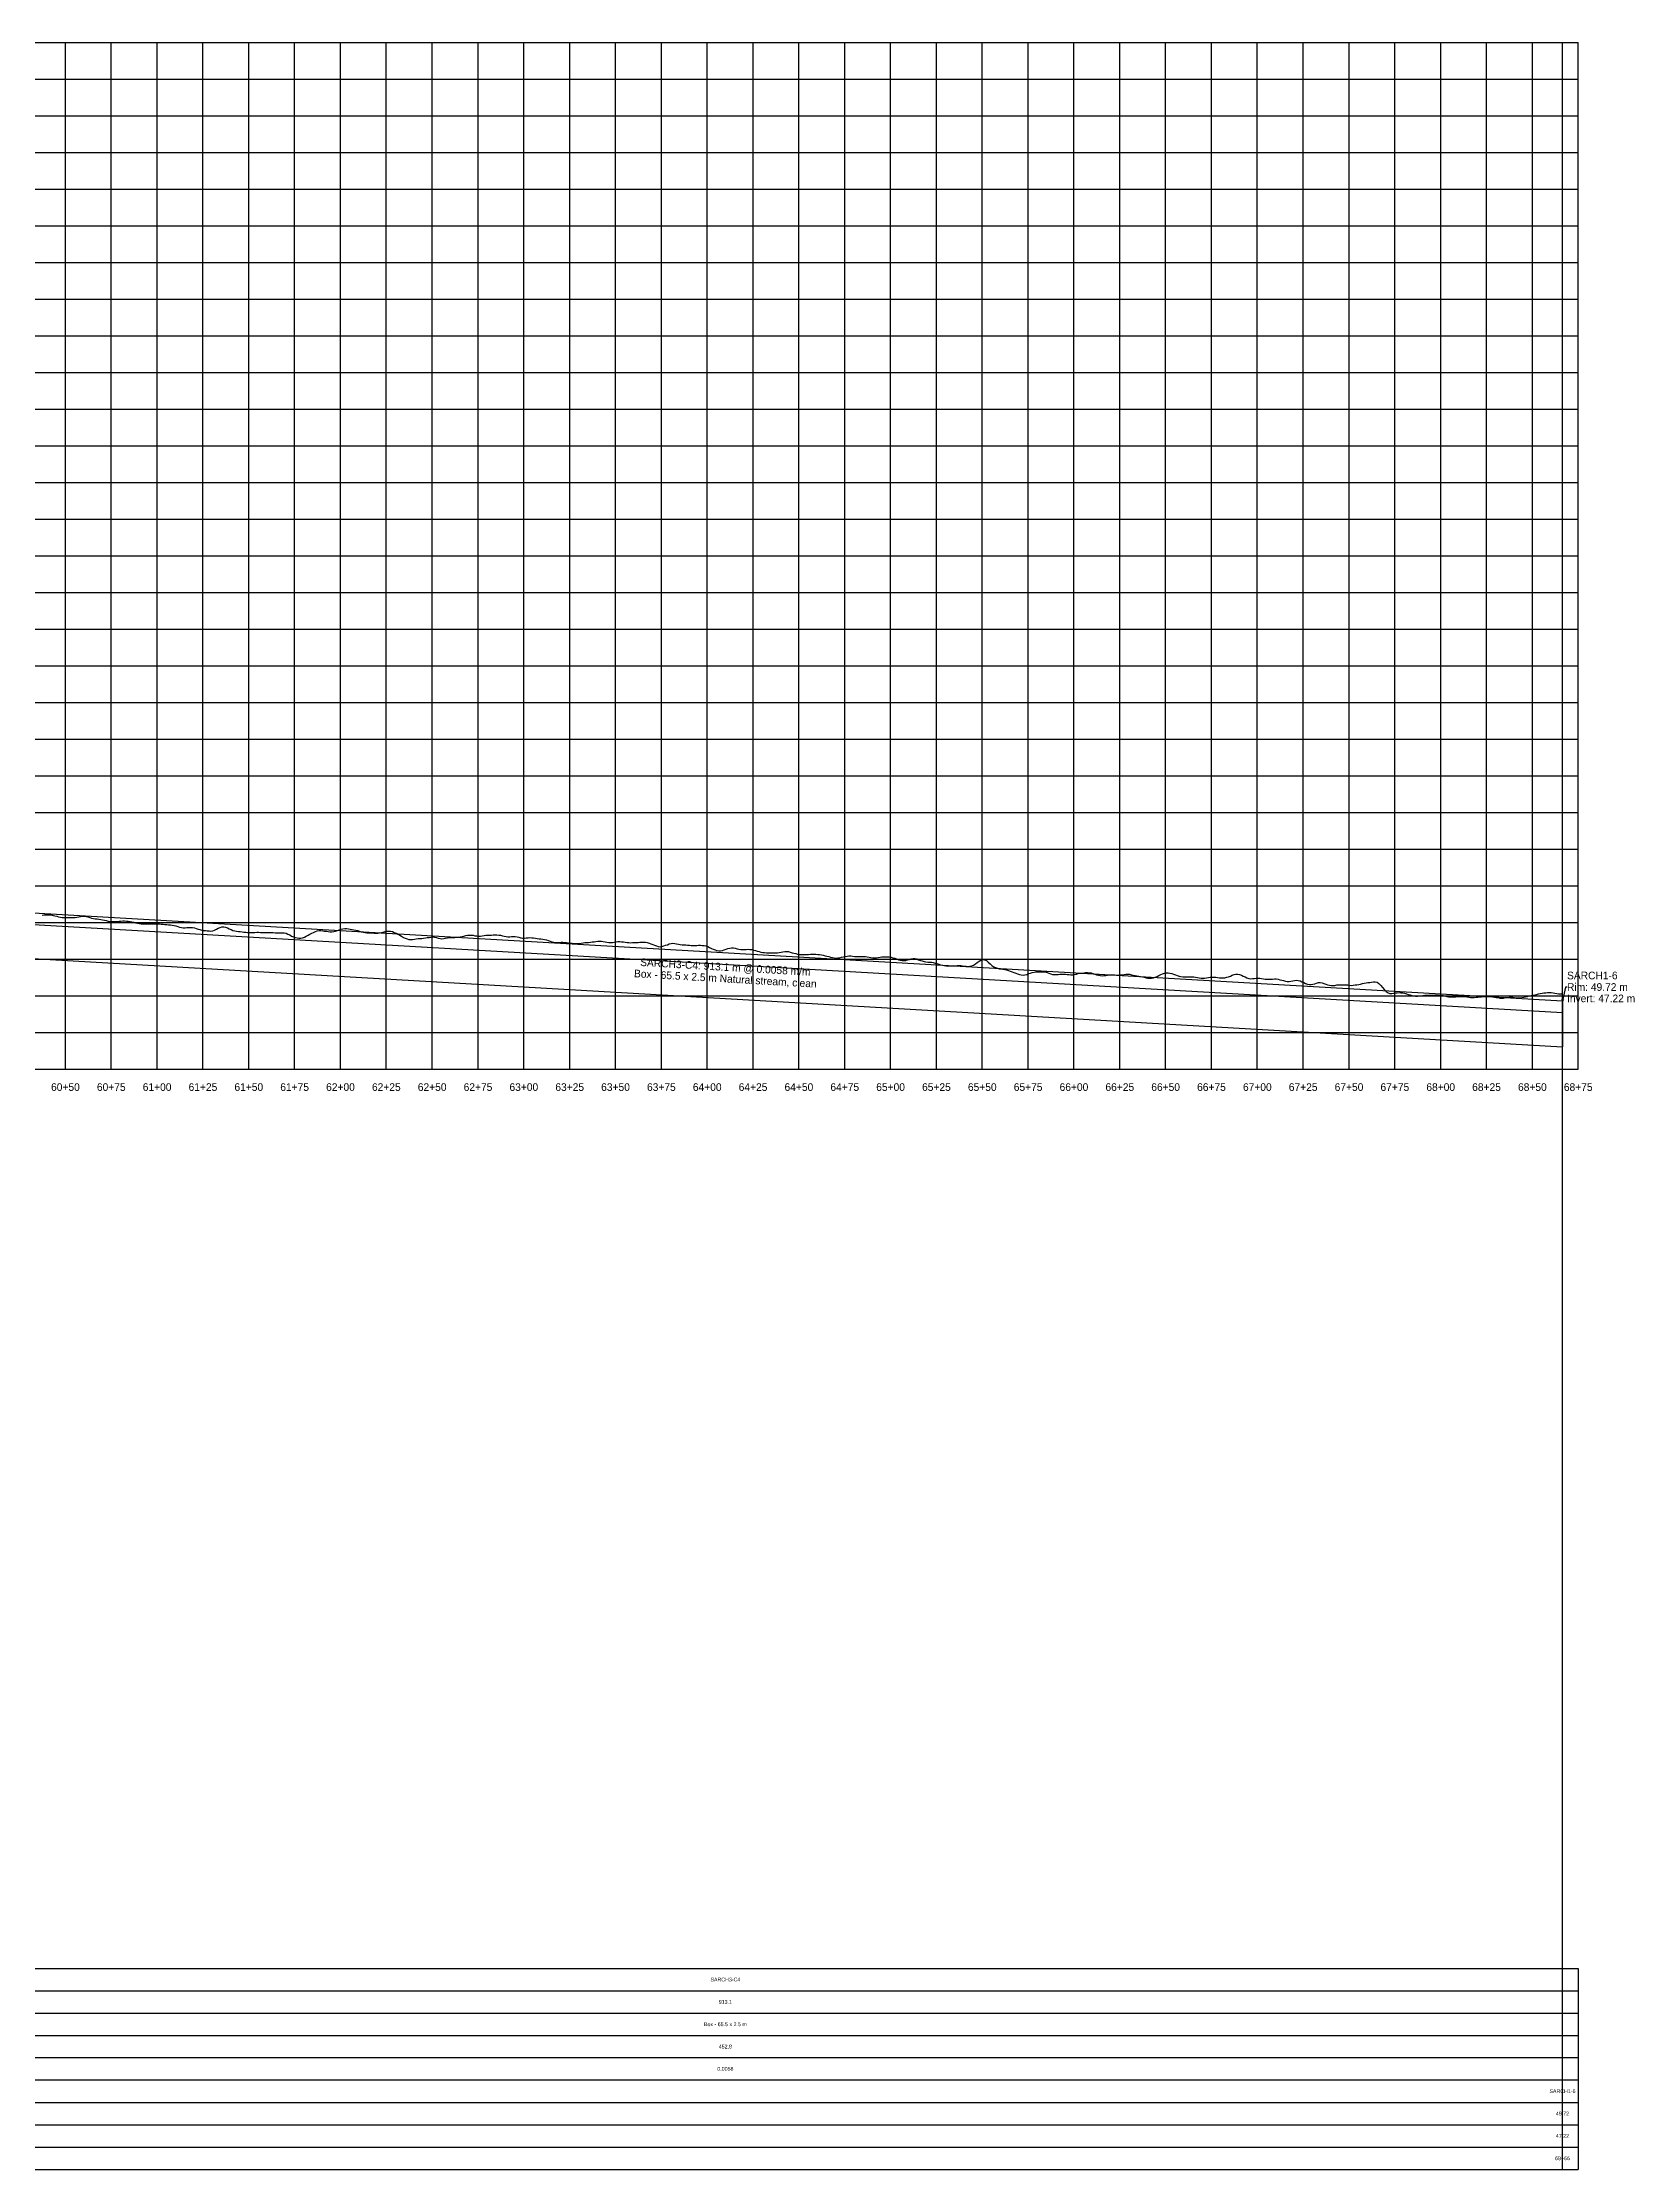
# Model space of a CAD drawing. Extents: x -64 to 6906, y -140 to 1027.
# Drawn here: x 6038 to 6906, y -140 to 1020 of the extents above; entities that cross this region are included whole.
import ezdxf
from ezdxf.enums import TextEntityAlignment as Align

# ---------------------------------------------------------------- set-up
doc = ezdxf.new("R2010")
doc.units = 0
for name, color, linetype in [('Annotation', 7, 'Continuous'), ('Annotation_Table', 254, 'Continuous'), ('Crown', 7, 'Continuous'), ('Grid', 254, 'Continuous'), ('Grid_Text', 7, 'Continuous'), ('Ground_Elevation', 3, 'Continuous'), ('Hydraulic_Grade', 5, 'Continuous'), ('Invert', 7, 'Continuous'), ('Structure', 7, 'Continuous')]:
    doc.layers.add(name, color=color, linetype=linetype)

msp = doc.modelspace()

# ---------------------------------------------------------------- linework, layer by layer
at = {"layer": 'Annotation', "color": 0}
msp.add_lwpolyline([(6868.9, 504.8), (6868.1, 504.8), (6866.4, 497.2)], dxfattribs=at)
msp.add_lwpolyline([(6866.4, 497.2), (6866.2, 498.2), (6867, 498)], close=True, dxfattribs=at)
at = {"layer": 'Annotation_Table', "color": 254}
for points in [[(6866.4, -140.2), (6866.4, 1020)], [(-25, -30.5), (6874.9, -30.5)], [(6874.9, -30.5), (6874.9, -140.2)], [(-25, -42.7), (6874.9, -42.7)], [(-25, -54.9), (6874.9, -54.9)], [(-25, -67.1), (6874.9, -67.1)], [(-25, -79.2), (6874.9, -79.2)], [(-25, -91.4), (6874.9, -91.4)], [(-25, -103.6), (6874.9, -103.6)], [(-25, -115.8), (6874.9, -115.8)], [(-25, -128), (6874.9, -128)], [(-25, -140.2), (6874.9, -140.2)]]:
    msp.add_lwpolyline(points, dxfattribs=at)
at = {"layer": 'Crown', "color": 0}
for points in [[(5953.3, 549.9), (6866.4, 497.2)], [(6866.4, 497.2), (6866.4, 497.2)]]:
    msp.add_lwpolyline(points, dxfattribs=at)
at = {"layer": 'Grid', "color": 254}
for points in [[(-25, 1020), (6875, 1020)], [(6050, 460), (6050, 1020)], [(6075, 460), (6075, 1020)], [(6100, 460), (6100, 1020)], [(6125, 460), (6125, 1020)], [(6150, 460), (6150, 1020)], [(6175, 460), (6175, 1020)], [(6200, 460), (6200, 1020)], [(6225, 460), (6225, 1020)], [(6250, 460), (6250, 1020)], [(6275, 460), (6275, 1020)], [(6300, 460), (6300, 1020)], [(6325, 460), (6325, 1020)], [(6350, 460), (6350, 1020)], [(6375, 460), (6375, 1020)], [(6400, 460), (6400, 1020)], [(6425, 460), (6425, 1020)], [(6450, 460), (6450, 1020)], [(6475, 460), (6475, 1020)], [(6500, 460), (6500, 1020)], [(6525, 460), (6525, 1020)], [(6550, 460), (6550, 1020)], [(6575, 460), (6575, 1020)], [(6600, 460), (6600, 1020)], [(6625, 460), (6625, 1020)], [(6650, 460), (6650, 1020)], [(6675, 460), (6675, 1020)], [(6700, 460), (6700, 1020)], [(6725, 460), (6725, 1020)], [(6750, 460), (6750, 1020)], [(6775, 460), (6775, 1020)], [(6800, 460), (6800, 1020)], [(6825, 460), (6825, 1020)], [(6850, 460), (6850, 1020)], [(6875, 460), (6875, 1020)], [(-25, 1000), (6875, 1000)], [(-25, 980), (6875, 980)], [(-25, 960), (6875, 960)], [(-25, 940), (6875, 940)], [(-25, 920), (6875, 920)], [(-25, 900), (6875, 900)], [(-25, 880), (6875, 880)], [(-25, 860), (6875, 860)], [(-25, 840), (6875, 840)], [(-25, 820), (6875, 820)], [(-25, 800), (6875, 800)], [(-25, 780), (6875, 780)], [(-25, 760), (6875, 760)], [(-25, 740), (6875, 740)], [(-25, 720), (6875, 720)], [(-25, 700), (6875, 700)], [(-25, 680), (6875, 680)], [(-25, 660), (6875, 660)], [(-25, 640), (6875, 640)], [(-25, 620), (6875, 620)], [(-25, 600), (6875, 600)], [(-25, 580), (6875, 580)], [(-25, 560), (6875, 560)], [(-25, 540), (6875, 540)], [(-25, 520), (6875, 520)], [(-25, 500), (6875, 500)], [(-25, 480), (6875, 480)], [(-25, 460), (6875, 460)]]:
    msp.add_lwpolyline(points, dxfattribs=at)
at = {"layer": 'Ground_Elevation', "color": 3}
msp.add_lwpolyline([(6037.3, 544), (6038.3, 544.1), (6039.3, 544.2), (6040.3, 544.2), (6041.3, 544.2), (6042.3, 544.1), (6043.3, 543.9), (6044.3, 543.7), (6045.3, 543.4), (6046.3, 543.1), (6047.3, 542.9), (6048.3, 542.7), (6049.3, 542.7), (6050.3, 542.7), (6051.3, 542.7), (6052.3, 542.7), (6053.3, 542.7), (6054.3, 542.7), (6055.3, 542.8), (6056.3, 542.9), (6057.3, 543.1), (6058.3, 543.3), (6059.3, 543.4), (6060.3, 543.4), (6061.3, 543.3), (6062.3, 543), (6063.3, 542.7), (6064.3, 542.4), (6065.3, 542.1), (6066.3, 542), (6067.3, 542), (6068.3, 541.9), (6069.3, 541.7), (6070.3, 541.5), (6071.3, 541.3), (6072.3, 541), (6073.3, 540.8), (6074.3, 540.6), (6075.3, 540.5), (6076.3, 540.5), (6077.3, 540.5), (6078.3, 540.6), (6079.3, 540.7), (6080.3, 540.8), (6081.3, 540.9), (6082.3, 540.9), (6083.3, 540.8), (6084.3, 540.7), (6085.3, 540.5), (6086.3, 540.3), (6087.3, 540.1), (6088.3, 539.9), (6089.3, 539.6), (6090.3, 539.4), (6091.3, 539.2), (6092.3, 539.2), (6093.3, 539.2), (6094.3, 539.3), (6095.3, 539.3), (6096.3, 539.3), (6097.3, 539.3), (6098.3, 539.3), (6099.3, 539.3), (6100.3, 539.3), (6101.3, 539.2), (6102.3, 539.1), (6103.3, 539), (6104.3, 538.9), (6105.3, 538.9), (6106.3, 538.8), (6107.3, 538.7), (6108.3, 538.6), (6109.3, 538.4), (6110.3, 538.1), (6111.3, 537.8), (6112.3, 537.4), (6113.3, 537.2), (6114.3, 537.1), (6115.3, 537.1), (6116.3, 537.2), (6117.3, 537.3), (6118.3, 537.3), (6119.3, 537.2), (6120.3, 537), (6121.3, 536.8), (6122.3, 536.4), (6123.3, 536.1), (6124.3, 535.9), (6125.3, 535.7), (6126.3, 535.6), (6127.3, 535.5), (6128.3, 535.4), (6129.3, 535.3), (6130.3, 535.5), (6131.3, 535.9), (6132.3, 536.4), (6133.3, 536.9), (6134.3, 537.3), (6135.3, 537.6), (6136.3, 537.6), (6137.3, 537.4), (6138.3, 537), (6139.3, 536.5), (6140.3, 536.1), (6141.3, 535.7), (6142.3, 535.5), (6143.3, 535.2), (6144.3, 535.1), (6145.3, 535), (6146.3, 534.9), (6147.3, 534.8), (6148.3, 534.7), (6149.3, 534.6), (6150.3, 534.5), (6151.3, 534.5), (6152.3, 534.5), (6153.3, 534.6), (6154.3, 534.7), (6155.3, 534.7), (6156.3, 534.6), (6157.3, 534.6), (6158.3, 534.6), (6159.3, 534.6), (6160.3, 534.6), (6161.3, 534.6), (6162.3, 534.6), (6163.3, 534.5), (6164.3, 534.4), (6165.3, 534.3), (6166.3, 534.3), (6167.3, 534.3), (6168.3, 534.3), (6169.3, 534.3), (6170.3, 534.1), (6171.3, 533.7), (6172.3, 533.2), (6173.3, 532.6), (6174.3, 532.2), (6175.3, 531.8), (6176.3, 531.6), (6177.3, 531.5), (6178.3, 531.5), (6179.3, 531.7), (6180.3, 532), (6181.3, 532.5), (6182.3, 533), (6183.3, 533.6), (6184.3, 534.1), (6185.3, 534.6), (6186.3, 535), (6187.3, 535.4), (6188.3, 535.6), (6189.3, 535.6), (6190.3, 535.5), (6191.3, 535.3), (6192.3, 535.2), (6193.3, 535), (6194.3, 534.9), (6195.3, 534.9), (6196.3, 535), (6197.3, 535.2), (6198.3, 535.6), (6199.3, 536), (6200.3, 536.3), (6201.3, 536.6), (6202.3, 536.7), (6203.3, 536.7), (6204.3, 536.6), (6205.3, 536.4), (6206.3, 536.2), (6207.3, 536), (6208.3, 535.8), (6209.3, 535.6), (6210.3, 535.3), (6211.3, 534.9), (6212.3, 534.7), (6213.3, 534.5), (6214.3, 534.4), (6215.3, 534.4), (6216.3, 534.4), (6217.3, 534.3), (6218.3, 534.2), (6219.3, 534.1), (6220.3, 534.1), (6221.3, 534.3), (6222.3, 534.5), (6223.3, 534.8), (6224.3, 535), (6225.3, 535.2), (6226.3, 535.3), (6227.3, 535.2), (6228.3, 535), (6229.3, 534.6), (6230.3, 534.1), (6231.3, 533.6), (6232.3, 533.1), (6233.3, 532.5), (6234.3, 531.9), (6235.3, 531.4), (6236.3, 531), (6237.3, 530.8), (6238.3, 530.7), (6239.3, 530.8), (6240.3, 530.9), (6241.3, 531.1), (6242.3, 531.2), (6243.3, 531.3), (6244.3, 531.3), (6245.3, 531.4), (6246.3, 531.6), (6247.3, 531.8), (6248.3, 531.9), (6249.3, 532), (6250.3, 532.1), (6251.3, 532), (6252.3, 531.8), (6253.3, 531.5), (6254.3, 531.2), (6255.3, 531.1), (6256.3, 531.2), (6257.3, 531.4), (6258.3, 531.6), (6259.3, 531.8), (6260.3, 531.9), (6261.3, 531.9), (6262.3, 531.9), (6263.3, 532), (6264.3, 532), (6265.3, 532.2), (6266.3, 532.4), (6267.3, 532.6), (6268.3, 532.9), (6269.3, 533.1), (6270.3, 533.1), (6271.3, 533.1), (6272.3, 533), (6273.3, 532.8), (6274.3, 532.7), (6275.3, 532.6), (6276.3, 532.6), (6277.3, 532.8), (6278.3, 532.9), (6279.3, 533), (6280.3, 533), (6281.3, 533), (6282.3, 533.1), (6283.3, 533.2), (6284.3, 533.2), (6285.3, 533.2), (6286.3, 533.1), (6287.3, 533), (6288.3, 532.7), (6289.3, 532.5), (6290.3, 532.3), (6291.3, 532.2), (6292.3, 532.2), (6293.3, 532.3), (6294.3, 532.4), (6295.3, 532.4), (6296.3, 532.2), (6297.3, 532), (6298.3, 531.7), (6299.3, 531.5), (6300.3, 531.5), (6301.3, 531.6), (6302.3, 531.7), (6303.3, 531.8), (6304.3, 531.7), (6305.3, 531.6), (6306.3, 531.4), (6307.3, 531.2), (6308.3, 531), (6309.3, 531), (6310.3, 530.9), (6311.3, 530.7), (6312.3, 530.5), (6313.3, 530.2), (6314.3, 529.8), (6315.3, 529.5), (6316.3, 529.2), (6317.3, 529.1), (6318.3, 529.1), (6319.3, 529.1), (6320.3, 529.2), (6321.3, 529.2), (6322.3, 529.1), (6323.3, 529), (6324.3, 528.9), (6325.3, 528.8), (6326.3, 528.7), (6327.3, 528.6), (6328.3, 528.5), (6329.3, 528.5), (6330.3, 528.6), (6331.3, 528.7), (6332.3, 528.9), (6333.3, 529), (6334.3, 529.1), (6335.3, 529.1), (6336.3, 529.2), (6337.3, 529.4), (6338.3, 529.5), (6339.3, 529.6), (6340.3, 529.8), (6341.3, 529.8), (6342.3, 529.8), (6343.3, 529.7), (6344.3, 529.5), (6345.3, 529.3), (6346.3, 529.1), (6347.3, 529.1), (6348.3, 529.1), (6349.3, 529.3), (6350.3, 529.5), (6351.3, 529.6), (6352.3, 529.6), (6353.3, 529.5), (6354.3, 529.4), (6355.3, 529.3), (6356.3, 529.1), (6357.3, 529), (6358.3, 528.9), (6359.3, 529), (6360.3, 529), (6361.3, 529.1), (6362.3, 529.1), (6363.3, 529.2), (6364.3, 529.3), (6365.3, 529.3), (6366.3, 529.2), (6367.3, 529), (6368.3, 528.7), (6369.3, 528.4), (6370.3, 528), (6371.3, 527.6), (6372.3, 527.2), (6373.3, 526.9), (6374.3, 526.8), (6375.3, 526.9), (6376.3, 527.2), (6377.3, 527.6), (6378.3, 527.9), (6379.3, 528.3), (6380.3, 528.6), (6381.3, 528.7), (6382.3, 528.5), (6383.3, 528.3), (6384.3, 528.1), (6385.3, 528), (6386.3, 527.9), (6387.3, 527.9), (6388.3, 527.8), (6389.3, 527.7), (6390.3, 527.6), (6391.3, 527.5), (6392.3, 527.4), (6393.3, 527.4), (6394.3, 527.5), (6395.3, 527.6), (6396.3, 527.6), (6397.3, 527.5), (6398.3, 527.4), (6399.3, 527.2), (6400.3, 526.9), (6401.3, 526.4), (6402.3, 525.9), (6403.3, 525.4), (6404.3, 525), (6405.3, 524.7), (6406.3, 524.5), (6407.3, 524.5), (6408.3, 524.7), (6409.3, 525.1), (6410.3, 525.5), (6411.3, 525.8), (6412.3, 526), (6413.3, 526.1), (6414.3, 526.1), (6415.3, 526), (6416.3, 525.7), (6417.3, 525.5), (6418.3, 525.3), (6419.3, 525.2), (6420.3, 525.3), (6421.3, 525.3), (6422.3, 525.4), (6423.3, 525.3), (6424.3, 525.2), (6425.3, 524.9), (6426.3, 524.7), (6427.3, 524.4), (6428.3, 524.1), (6429.3, 523.9), (6430.3, 523.7), (6431.3, 523.6), (6432.3, 523.5), (6433.3, 523.4), (6434.3, 523.4), (6435.3, 523.4), (6436.3, 523.4), (6437.3, 523.4), (6438.3, 523.5), (6439.3, 523.7), (6440.3, 523.9), (6441.3, 524), (6442.3, 524.1), (6443.3, 524.1), (6444.3, 524.1), (6445.3, 523.8), (6446.3, 523.5), (6447.3, 523.2), (6448.3, 523), (6449.3, 522.8), (6450.3, 522.6), (6451.3, 522.6), (6452.3, 522.5), (6453.3, 522.5), (6454.3, 522.6), (6455.3, 522.6), (6456.3, 522.7), (6457.3, 522.7), (6458.3, 522.7), (6459.3, 522.7), (6460.3, 522.6), (6461.3, 522.5), (6462.3, 522.3), (6463.3, 522.2), (6464.3, 521.9), (6465.3, 521.7), (6466.3, 521.4), (6467.3, 521.1), (6468.3, 520.9), (6469.3, 520.7), (6470.3, 520.6), (6471.3, 520.7), (6472.3, 520.8), (6473.3, 521.1), (6474.3, 521.3), (6475.3, 521.5), (6476.3, 521.7), (6477.3, 521.8), (6478.3, 521.8), (6479.3, 521.7), (6480.3, 521.5), (6481.3, 521.4), (6482.3, 521.4), (6483.3, 521.4), (6484.3, 521.4), (6485.3, 521.4), (6486.3, 521.4), (6487.3, 521.3), (6488.3, 521.1), (6489.3, 520.9), (6490.3, 520.8), (6491.3, 520.7), (6492.3, 520.8), (6493.3, 520.9), (6494.3, 521.1), (6495.3, 521.2), (6496.3, 521.3), (6497.3, 521.3), (6498.3, 521.3), (6499.3, 521.2), (6500.3, 521), (6501.3, 520.8), (6502.3, 520.5), (6503.3, 520.1), (6504.3, 519.7), (6505.3, 519.4), (6506.3, 519.2), (6507.3, 519.2), (6508.3, 519.3), (6509.3, 519.6), (6510.3, 519.9), (6511.3, 520.2), (6512.3, 520.4), (6513.3, 520.3), (6514.3, 520.1), (6515.3, 519.7), (6516.3, 519.3), (6517.3, 519), (6518.3, 518.7), (6519.3, 518.5), (6520.3, 518.4), (6521.3, 518.4), (6522.3, 518.3), (6523.3, 518.1), (6524.3, 517.9), (6525.3, 517.6), (6526.3, 517.2), (6527.3, 516.9), (6528.3, 516.7), (6529.3, 516.5), (6530.3, 516.4), (6531.3, 516.3), (6532.3, 516.3), (6533.3, 516.3), (6534.3, 516.4), (6535.3, 516.4), (6536.3, 516.5), (6537.3, 516.5), (6538.3, 516.5), (6539.3, 516.4), (6540.3, 516.2), (6541.3, 516.1), (6542.3, 516), (6543.3, 516.1), (6544.3, 516.4), (6545.3, 516.8), (6546.3, 517.4), (6547.3, 518.1), (6548.3, 518.9), (6549.3, 519.5), (6550.3, 519.8), (6551.3, 519.7), (6552.3, 519.2), (6553.3, 518.4), (6554.3, 517.4), (6555.3, 516.5), (6556.3, 515.8), (6557.3, 515.4), (6558.3, 515.1), (6559.3, 514.8), (6560.3, 514.7), (6561.3, 514.5), (6562.3, 514.3), (6563.3, 514.1), (6564.3, 513.8), (6565.3, 513.4), (6566.3, 513.1), (6567.3, 512.8), (6568.3, 512.4), (6569.3, 512), (6570.3, 511.6), (6571.3, 511.4), (6572.3, 511.3), (6573.3, 511.5), (6574.3, 511.7), (6575.3, 512.1), (6576.3, 512.4), (6577.3, 512.7), (6578.3, 512.9), (6579.3, 513), (6580.3, 513), (6581.3, 513.1), (6582.3, 513.1), (6583.3, 513.1), (6584.3, 513), (6585.3, 512.7), (6586.3, 512.4), (6587.3, 512), (6588.3, 511.7), (6589.3, 511.6), (6590.3, 511.6), (6591.3, 511.7), (6592.3, 511.8), (6593.3, 511.9), (6594.3, 511.9), (6595.3, 511.8), (6596.3, 511.7), (6597.3, 511.6), (6598.3, 511.5), (6599.3, 511.5), (6600.3, 511.6), (6601.3, 511.8), (6602.3, 512.1), (6603.3, 512.3), (6604.3, 512.4), (6605.3, 512.6), (6606.3, 512.7), (6607.3, 512.7), (6608.3, 512.6), (6609.3, 512.5), (6610.3, 512.2), (6611.3, 511.9), (6612.3, 511.5), (6613.3, 511.2), (6614.3, 511), (6615.3, 510.9), (6616.3, 511), (6617.3, 511.1), (6618.3, 511.3), (6619.3, 511.5), (6620.3, 511.5), (6621.3, 511.5), (6622.3, 511.4), (6623.3, 511.3), (6624.3, 511.3), (6625.3, 511.4), (6626.3, 511.5), (6627.3, 511.7), (6628.3, 511.8), (6629.3, 511.9), (6630.3, 511.8), (6631.3, 511.5), (6632.3, 511.3), (6633.3, 511.1), (6634.3, 510.9), (6635.3, 510.7), (6636.3, 510.5), (6637.3, 510.3), (6638.3, 510.1), (6639.3, 509.9), (6640.3, 509.7), (6641.3, 509.6), (6642.3, 509.6), (6643.3, 509.8), (6644.3, 510.2), (6645.3, 510.6), (6646.3, 511.1), (6647.3, 511.6), (6648.3, 512), (6649.3, 512.4), (6650.3, 512.6), (6651.3, 512.6), (6652.3, 512.4), (6653.3, 512.1), (6654.3, 511.8), (6655.3, 511.5), (6656.3, 511.1), (6657.3, 510.8), (6658.3, 510.6), (6659.3, 510.4), (6660.3, 510.3), (6661.3, 510.3), (6662.3, 510.4), (6663.3, 510.4), (6664.3, 510.3), (6665.3, 510.3), (6666.3, 510.2), (6667.3, 510), (6668.3, 509.8), (6669.3, 509.7), (6670.3, 509.7), (6671.3, 509.7), (6672.3, 509.9), (6673.3, 510), (6674.3, 510.1), (6675.3, 510.2), (6676.3, 510.2), (6677.3, 510.1), (6678.3, 510), (6679.3, 509.9), (6680.3, 509.8), (6681.3, 509.8), (6682.3, 509.9), (6683.3, 510.1), (6684.3, 510.4), (6685.3, 510.8), (6686.3, 511.2), (6687.3, 511.6), (6688.3, 511.8), (6689.3, 511.9), (6690.3, 511.7), (6691.3, 511.3), (6692.3, 510.8), (6693.3, 510.3), (6694.3, 509.8), (6695.3, 509.5), (6696.3, 509.3), (6697.3, 509.4), (6698.3, 509.5), (6699.3, 509.6), (6700.3, 509.7), (6701.3, 509.6), (6702.3, 509.4), (6703.3, 509.3), (6704.3, 509.1), (6705.3, 509.1), (6706.3, 509), (6707.3, 509.1), (6708.3, 509.1), (6709.3, 509.2), (6710.3, 509.2), (6711.3, 509.1), (6712.3, 508.8), (6713.3, 508.6), (6714.3, 508.3), (6715.3, 508), (6716.3, 507.8), (6717.3, 507.8), (6718.3, 508), (6719.3, 508.2), (6720.3, 508.4), (6721.3, 508.5), (6722.3, 508.4), (6723.3, 508.1), (6724.3, 507.7), (6725.3, 507.2), (6726.3, 506.7), (6727.3, 506.3), (6728.3, 506.1), (6729.3, 506.1), (6730.3, 506.3), (6731.3, 506.6), (6732.3, 506.9), (6733.3, 507.2), (6734.3, 507.2), (6735.3, 507.1), (6736.3, 506.8), (6737.3, 506.4), (6738.3, 506), (6739.3, 505.8), (6740.3, 505.7), (6741.3, 505.7), (6742.3, 505.7), (6743.3, 505.9), (6744.3, 506), (6745.3, 506), (6746.3, 506), (6747.3, 505.9), (6748.3, 505.9), (6749.3, 505.9), (6750.3, 505.8), (6751.3, 505.7), (6752.3, 505.8), (6753.3, 505.9), (6754.3, 506), (6755.3, 506.2), (6756.3, 506.4), (6757.3, 506.7), (6758.3, 506.9), (6759.3, 507.1), (6760.3, 507.2), (6761.3, 507.3), (6762.3, 507.4), (6763.3, 507.6), (6764.3, 507.6), (6765.3, 507.4), (6766.3, 506.7), (6767.3, 505.7), (6768.3, 504.5), (6769.3, 503.3), (6770.3, 502.3), (6771.3, 501.6), (6772.3, 501.3), (6773.3, 501.3), (6774.3, 501.4), (6775.3, 501.6), (6776.3, 501.7), (6777.3, 501.8), (6778.3, 501.7), (6779.3, 501.6), (6780.3, 501.4), (6781.3, 501.1), (6782.3, 500.8), (6783.3, 500.5), (6784.3, 500.2), (6785.3, 499.9), (6786.3, 499.8), (6787.3, 499.8), (6788.3, 499.9), (6789.3, 500), (6790.3, 500.1), (6791.3, 500.3), (6792.3, 500.4), (6793.3, 500.4), (6794.3, 500.4), (6795.3, 500.3), (6796.3, 500.3), (6797.3, 500.3), (6798.3, 500.4), (6799.3, 500.3), (6800.3, 500.2), (6801.3, 500.1), (6802.3, 499.9), (6803.3, 499.7), (6804.3, 499.5), (6805.3, 499.4), (6806.3, 499.4), (6807.3, 499.4), (6808.3, 499.5), (6809.3, 499.6), (6810.3, 499.7), (6811.3, 499.7), (6812.3, 499.7), (6813.3, 499.6), (6814.3, 499.5), (6815.3, 499.3), (6816.3, 499.1), (6817.3, 499.1), (6818.3, 499.1), (6819.3, 499.2), (6820.3, 499.3), (6821.3, 499.4), (6822.3, 499.5), (6823.3, 499.6), (6824.3, 499.7), (6825.3, 499.7), (6826.3, 499.7), (6827.3, 499.6), (6828.3, 499.5), (6829.3, 499.3), (6830.3, 499.1), (6831.3, 499), (6832.3, 498.8), (6833.3, 498.8), (6834.3, 498.8), (6835.3, 499), (6836.3, 499.1), (6837.3, 499.2), (6838.3, 499.3), (6839.3, 499.2), (6840.3, 499.1), (6841.3, 498.9), (6842.3, 498.9), (6843.3, 498.9), (6844.3, 499), (6845.3, 499.2), (6846.3, 499.4), (6847.3, 499.6), (6848.3, 499.9), (6849.3, 500.1), (6850.3, 500.4), (6851.3, 500.6), (6852.3, 500.8), (6853.3, 501), (6854.3, 501.2), (6855.3, 501.4), (6856.3, 501.6), (6857.3, 501.7), (6858.3, 501.8), (6859.3, 501.8), (6860.3, 501.8), (6861.3, 501.7), (6862.3, 501.5), (6863.3, 501.3), (6864.3, 501.1), (6866.4, 501.1)], dxfattribs=at)
at = {"layer": 'Hydraulic_Grade', "color": 5}
for points in [[(5953.3, 543.5), (6866.4, 490.9)], [(6866.4, 490.9), (6866.4, 490.9), (6866.4, 490.9)]]:
    msp.add_lwpolyline(points, dxfattribs=at)
at = {"layer": 'Invert', "color": 0}
for points in [[(5953.3, 524.9), (6866.4, 472.2)], [(6866.4, 472.2), (6866.4, 472.2)]]:
    msp.add_lwpolyline(points, dxfattribs=at)
at = {"layer": 'Structure', "color": 0}
msp.add_lwpolyline([(6866.4, 497.2), (6866.4, 472.2)], dxfattribs=at)
msp.add_lwpolyline([(6866.4, 497.2), (6866.4, 472.2)], dxfattribs=at)

# ---------------------------------------------------------------- texts
at = {"layer": 'Annotation', "color": 0}
for s, p in [('Box - 65.5 x 2.5 m Natural stream, clean', (6409.9, 509.4)), ('SARCH3-C4: 913.1 m @ 0.0058 m/m', (6409.9, 515.7))]:
    msp.add_text(s, height=4.167, rotation=356.7, dxfattribs=at).set_placement(p, align=Align.MIDDLE_CENTER)
for s, height, p in [('SARCH1-6', 4.17, (6868.9, 511.1)), ('Rim: 49.72 m', 4.167, (6868.9, 504.8)), ('Invert: 47.22 m', 4.167, (6868.9, 498.6))]:
    msp.add_text(s, height=height, dxfattribs=at).set_placement(p, align=Align.MIDDLE_LEFT)
at = {"layer": 'Annotation_Table', "color": 0}
for s, height, p in [('SARCH3-C4', 2.08, (6409.9, -36.6)), ('913.1', 2.08, (6409.9, -48.8)), ('Box - 65.5 x 2.5 m', 2.083, (6409.9, -61)), ('452.8', 2.08, (6409.9, -73.2)), ('0.0058', 2.08, (6409.9, -85.3)), ('SARCH1-6', 2.08, (6866.4, -97.5)), ('49.72', 2.08, (6866.4, -109.7)), ('47.22', 2.08, (6866.4, -121.9)), ('68+66', 2.08, (6866.4, -134.1))]:
    msp.add_text(s, height=height, dxfattribs=at).set_placement(p, align=Align.MIDDLE_CENTER)
at = {"layer": 'Grid_Text', "color": 0}
for s, p in [('60+50', (6050, 452.3)), ('60+75', (6075, 452.3)), ('61+00', (6100, 452.3)), ('61+25', (6125, 452.3)), ('61+50', (6150, 452.3)), ('61+75', (6175, 452.3)), ('62+00', (6200, 452.3)), ('62+25', (6225, 452.3)), ('62+50', (6250, 452.3)), ('62+75', (6275, 452.3)), ('63+00', (6300, 452.3)), ('63+25', (6325, 452.3)), ('63+50', (6350, 452.3)), ('63+75', (6375, 452.3)), ('64+00', (6400, 452.3)), ('64+25', (6425, 452.3)), ('64+50', (6450, 452.3)), ('64+75', (6475, 452.3)), ('65+00', (6500, 452.3)), ('65+25', (6525, 452.3)), ('65+50', (6550, 452.3)), ('65+75', (6575, 452.3)), ('66+00', (6600, 452.3)), ('66+25', (6625, 452.3)), ('66+50', (6650, 452.3)), ('66+75', (6675, 452.3)), ('67+00', (6700, 452.3)), ('67+25', (6725, 452.3)), ('67+50', (6750, 452.3)), ('67+75', (6775, 452.3)), ('68+00', (6800, 452.3)), ('68+25', (6825, 452.3)), ('68+50', (6850, 452.3)), ('68+75', (6875, 452.3))]:
    msp.add_text(s, height=4.17, dxfattribs=at).set_placement(p, align=Align.TOP_CENTER)

doc.saveas('drawing.dxf')
